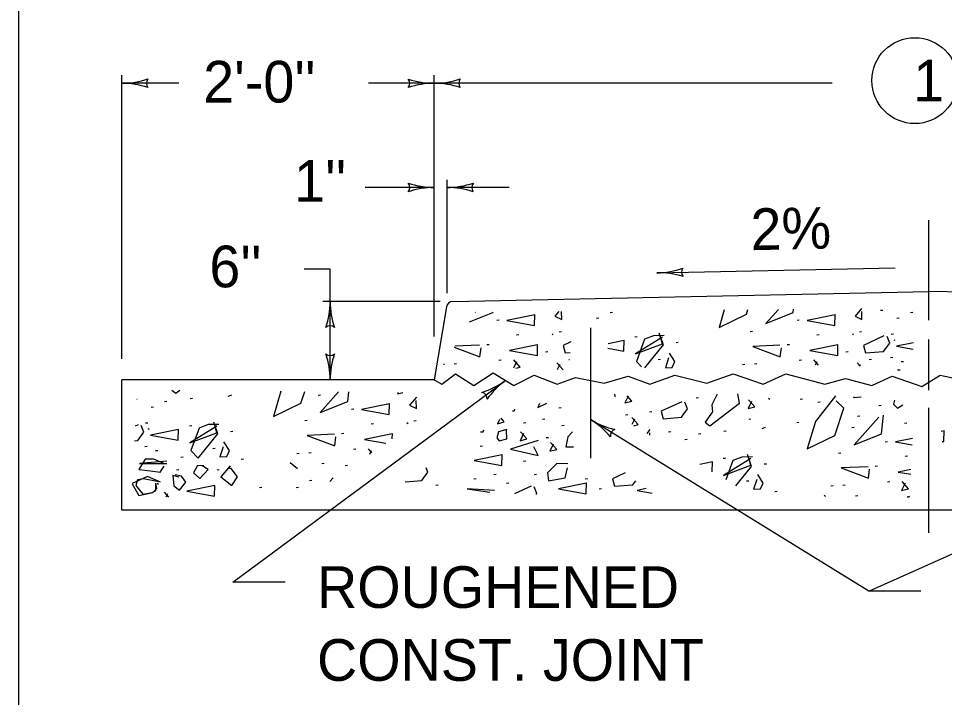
# Model space of a CAD drawing. Extents: x 997.6 to 1037, y 998.9 to 1022.8.
# Drawn here: x 1026 to 1030.447, y 1008.892 to 1012.152 of the extents above; entities that cross this region are included whole.
import ezdxf

# ---------------------------------------------------------------- set-up
doc = ezdxf.new("R2010")
doc.units = 0
doc.layers.add('Level 1', color=7, linetype='Continuous')

msp = doc.modelspace()

# ---------------------------------------------------------------- linework, layer by layer
at = {"layer": 'Level 1'}
for p, q in [((1026, 1021.5), (1026, 1011)), ((1026.4964, 1010.5184), (1026.4964, 1011.8801)), ((1027.9964, 1010.6248), (1027.9964, 1011.8801)), ((1026.7695, 1011.841), (1026.4964, 1011.841)), ((1027.9964, 1011.841), (1027.6811, 1011.841)), ((1029.907, 1011.841), (1027.9964, 1011.841)), ((1028.0589, 1010.8325), (1028.0589, 1011.377)), ((1027.9964, 1011.341), (1027.6642, 1011.341)), ((1028.3564, 1011.341), (1028.0589, 1011.341)), ((1030.3714, 1010.7032), (1030.3714, 1011.1831)), ((1026, 1011), (1026, 1004.2304)), ((1027.4964, 1010.9478), (1027.3714, 1010.9478)), ((1027.4964, 1010.4165), (1027.4964, 1010.9478)), ((1029.0656, 1010.9308), (1030.2103, 1010.9547)), ((1028.0848, 1010.7933), (1030.3714, 1010.841)), ((1032.658, 1010.7933), (1030.3714, 1010.841)), ((1028.0242, 1010.7933), (1027.4612, 1010.7933)), ((1028.0547, 1010.7673), (1027.9964, 1010.4165)), ((1028.7464, 1010.6665), (1028.7464, 1010.0415)), ((1030.3714, 1010.3673), (1030.3714, 1010.6108)), ((1026.4964, 1009.7915), (1026.4964, 1010.4165)), ((1027.9964, 1010.4165), (1026.4964, 1010.4165)), ((1027.0298, 1009.4456), (1028.338, 1010.4146)), ((1030.083, 1009.4017), (1031.9964, 1010.2571)), ((1030.3714, 1009.6818), (1030.3714, 1010.2825)), ((1030.083, 1009.4017), (1028.7464, 1010.2269)), ((1034.2464, 1009.7915), (1026.4964, 1009.7915)), ((1027.2798, 1009.4456), (1027.0298, 1009.4456)), ((1030.333, 1009.4017), (1030.083, 1009.4017))]:
    msp.add_line(p, q, dxfattribs=at)
for points in [[(1028.1663, 1010.696), (1028.2783, 1010.7408)], [(1028.1947, 1010.742), (1028.1927, 1010.7397)], [(1028.2783, 1010.7408), (1028.2785, 1010.7427)], [(1028.5944, 1010.7453), (1028.575, 1010.7228)], [(1028.6083, 1010.7062), (1028.6069, 1010.745)], [(1028.8519, 1010.7403), (1028.8408, 1010.739)], [(1029.3885, 1010.7528), (1029.3638, 1010.6688)], [(1029.4955, 1010.7325), (1029.5027, 1010.754)], [(1029.6488, 1010.7555), (1029.5884, 1010.6882)], [(1029.5884, 1010.6882), (1029.7203, 1010.7408)], [(1029.7203, 1010.7408), (1029.7218, 1010.7563)], [(1030.0486, 1010.7596), (1030.017, 1010.7228)], [(1030.0503, 1010.7062), (1030.0489, 1010.745)], [(1030.1509, 1010.7506), (1030.1398, 1010.7492)], [(1030.2939, 1010.7403), (1030.2828, 1010.739)], [(1028.3073, 1010.7029), (1028.2963, 1010.7015)], [(1028.4793, 1010.7298), (1028.3448, 1010.702), (1028.4779, 1010.6784), (1028.4793, 1010.7312)], [(1028.575, 1010.7228), (1028.6083, 1010.7062)], [(1028.7873, 1010.7132), (1028.7761, 1010.7118)], [(1029.3638, 1010.6688), (1029.4955, 1010.7325)], [(1029.7493, 1010.7029), (1029.7383, 1010.7015)], [(1029.9213, 1010.7298), (1029.7868, 1010.702), (1029.9199, 1010.6784), (1029.9213, 1010.7312)], [(1030.017, 1010.7228), (1030.0503, 1010.7062)], [(1030.2293, 1010.7132), (1030.2181, 1010.7118)], [(1028.6068, 1010.6471), (1028.5958, 1010.6457)], [(1029.5248, 1010.6485), (1029.5137, 1010.6471)], [(1030.0488, 1010.6471), (1030.0378, 1010.6457)], [(1028.4027, 1010.6335), (1028.3916, 1010.6321)], [(1028.5681, 1010.6374), (1028.5625, 1010.6333)], [(1028.9082, 1010.6058), (1028.831, 1010.59)], [(1028.9068, 1010.5546), (1028.9082, 1010.6073)], [(1028.971, 1010.6233), (1028.9599, 1010.6218)], [(1029.0923, 1010.6222), (1028.962, 1010.5417), (1029.0923, 1010.5903), (1029.0771, 1010.6416)], [(1029.0063, 1010.6124), (1028.9675, 1010.5043)], [(1029.0493, 1010.6291), (1029.0063, 1010.6124)], [(1029.1007, 1010.6305), (1029.0493, 1010.6291)], [(1029.0965, 1010.5847), (1029.0798, 1010.6318)], [(1029.8447, 1010.6335), (1029.8336, 1010.6321)], [(1030.0101, 1010.6374), (1030.0045, 1010.6333)], [(1030.1557, 1010.6283), (1030.0573, 1010.5825), (1030.0669, 1010.5465), (1030.1543, 1010.5534), (1030.1834, 1010.5937), (1030.1709, 1010.6255)], [(1030.202, 1010.6369), (1030.1909, 1010.6355)], [(1030.2098, 1010.6055), (1030.2043, 1010.6083)], [(1028.0927, 1010.5745), (1028.2158, 1010.5278)], [(1028.2144, 1010.5833), (1028.0949, 1010.5783)], [(1028.2158, 1010.5278), (1028.2213, 1010.5708)], [(1028.2598, 1010.5858), (1028.2486, 1010.5844)], [(1028.4929, 1010.5854), (1028.3584, 1010.5577), (1028.4916, 1010.5342), (1028.4929, 1010.5868)], [(1028.6529, 1010.6001), (1028.6153, 1010.5825)], [(1028.6153, 1010.5825), (1028.6249, 1010.5465)], [(1028.8298, 1010.5683), (1028.9068, 1010.5546)], [(1029.0079, 1010.4753), (1029.0965, 1010.5847)], [(1029.1684, 1010.596), (1029.1573, 1010.5947)], [(1029.6564, 1010.5833), (1029.526, 1010.5778), (1029.6578, 1010.5278), (1029.6633, 1010.5708)], [(1029.7018, 1010.5858), (1029.6906, 1010.5844)], [(1029.9349, 1010.5854), (1029.8004, 1010.5577), (1029.9336, 1010.5342), (1029.9349, 1010.5868)], [(1030.2985, 1010.5953), (1030.2156, 1010.5782)], [(1030.2156, 1010.5782), (1030.2964, 1010.5639)], [(1028.4083, 1010.4777), (1028.3778, 1010.5123)], [(1028.5422, 1010.5518), (1028.5311, 1010.5504)], [(1028.6249, 1010.5465), (1028.6486, 1010.5484)], [(1028.6457, 1010.5133), (1028.6434, 1010.513)], [(1029.0833, 1010.5143), (1029.0723, 1010.513)], [(1029.1215, 1010.5223), (1029.1063, 1010.4751), (1029.1395, 1010.4765), (1029.152, 1010.5043), (1029.1257, 1010.5458)], [(1029.8417, 1010.4874), (1029.8198, 1010.5123)], [(1029.9842, 1010.5518), (1029.9731, 1010.5504)], [(1030.0965, 1010.5143), (1030.0854, 1010.513)], [(1030.1986, 1010.5246), (1030.1875, 1010.5232)], [(1028.0453, 1010.4905), (1028.0415, 1010.4901)], [(1028.1032, 1010.4939), (1028.0921, 1010.4926)], [(1028.3176, 1010.5109), (1028.3065, 1010.5096)], [(1028.3916, 1010.504), (1028.3767, 1010.4729)], [(1028.3877, 1010.4726), (1028.4083, 1010.4777)], [(1028.6153, 1010.4648), (1028.5853, 1010.4988)], [(1028.5992, 1010.4904), (1028.5874, 1010.4658)], [(1028.9675, 1010.5043), (1028.9918, 1010.4791)], [(1029.4873, 1010.4905), (1029.4762, 1010.4892)], [(1029.5452, 1010.4939), (1029.5341, 1010.4926)], [(1029.7596, 1010.5109), (1029.7485, 1010.5096)], [(1029.8336, 1010.504), (1029.8253, 1010.4869)], [(1030.0422, 1010.4819), (1030.0273, 1010.4988)], [(1030.0412, 1010.4904), (1030.0373, 1010.4824)], [(1030.2497, 1010.5042), (1030.2385, 1010.5028)], [(1027.9964, 1010.4165), (1028.0321, 1010.3957), (1028.098, 1010.4451), (1028.1858, 1010.3902), (1028.2792, 1010.4506), (1028.378, 1010.3902), (1028.4769, 1010.4396), (1028.5868, 1010.3957), (1028.6746, 1010.4286), (1028.8118, 1010.4012), (1028.9272, 1010.4341), (1029.0315, 1010.3957), (1029.1523, 1010.4396), (1029.3061, 1010.4012), (1029.4324, 1010.4451), (1029.5752, 1010.3957), (1029.685, 1010.4451), (1029.8718, 1010.3957), (1029.9706, 1010.4231), (1030.0969, 1010.3902), (1030.1958, 1010.4341), (1030.3385, 1010.3847), (1030.4263, 1010.4396), (1030.6296, 1010.3957)], [(1030.2306, 1010.464), (1030.221, 1010.464)], [(1030.2333, 1010.4628), (1030.2306, 1010.464)], [(1026.7362, 1010.3673), (1026.756, 1010.3524)], [(1026.756, 1010.3524), (1026.7752, 1010.3669)], [(1027.0223, 1010.3442), (1027.0057, 1010.3372)], [(1027.2599, 1010.362), (1027.2243, 1010.2415)], [(1027.3561, 1010.3053), (1027.3748, 1010.3608)], [(1027.45, 1010.3438), (1027.4389, 1010.3423)], [(1027.5371, 1010.3592), (1027.449, 1010.2609)], [(1027.5808, 1010.3136), (1027.5857, 1010.3587)], [(1027.8236, 1010.3563), (1027.8205, 1010.3498)], [(1027.8205, 1010.3498), (1027.8457, 1010.3561)], [(1027.9109, 1010.3344), (1027.8776, 1010.2956), (1027.9109, 1010.2789), (1027.9095, 1010.3178)], [(1028.8629, 1010.3347), (1028.8657, 1010.3365)], [(1028.8657, 1010.3365), (1028.8632, 1010.3484)], [(1028.9268, 1010.3388), (1028.9111, 1010.3061)], [(1028.9444, 1010.3144), (1028.9223, 1010.3395)], [(1029.3547, 1010.3478), (1029.3289, 1010.2977)], [(1029.4621, 1010.3047), (1029.4544, 1010.3496)], [(1029.9226, 1010.3408), (1029.8264, 1010.2173)], [(1030.0097, 1010.3367), (1030.0109, 1010.3322)], [(1030.0109, 1010.3322), (1030.0468, 1010.335)], [(1026.5695, 1010.3233), (1026.5676, 1010.323)], [(1026.7125, 1010.3131), (1026.7013, 1010.3118)], [(1026.835, 1010.3267), (1026.8239, 1010.3253)], [(1027.2243, 1010.2415), (1027.3561, 1010.3053)], [(1027.449, 1010.2609), (1027.5808, 1010.3136)], [(1027.7819, 1010.3025), (1027.6473, 1010.2748), (1027.7805, 1010.2512), (1027.7819, 1010.3039)], [(1028.4943, 1010.2846), (1028.5375, 1010.3045)], [(1028.5019, 1010.3035), (1028.4943, 1010.2846)], [(1028.9111, 1010.3061), (1028.9444, 1010.3144)], [(1029.1852, 1010.3119), (1029.0867, 1010.2662), (1029.0964, 1010.2301), (1029.1838, 1010.237), (1029.2129, 1010.2773), (1029.2004, 1010.3091)], [(1029.2655, 1010.3307), (1029.2544, 1010.3293)], [(1029.3193, 1010.1964), (1029.4621, 1010.3047)], [(1029.3289, 1010.2977), (1029.3331, 1010.263)], [(1029.5199, 1010.3136), (1029.5033, 1010.2789), (1029.5366, 1010.2872), (1029.5061, 1010.3218)], [(1029.6078, 1010.3227), (1029.6008, 1010.3282)], [(1029.7648, 1010.3238), (1029.7537, 1010.3225)], [(1029.8498, 1010.3103), (1029.8388, 1010.3088)], [(1029.9638, 1010.2811), (1029.9263, 1010.3158)], [(1030.1426, 1010.2933), (1030.1315, 1010.2918)], [(1030.2068, 1010.3193), (1030.2009, 1010.3005)], [(1030.2009, 1010.3005), (1030.2203, 1010.2811)], [(1030.2203, 1010.2811), (1030.2459, 1010.2973)], [(1026.6478, 1010.2859), (1026.6367, 1010.2845)], [(1027.6099, 1010.2757), (1027.5988, 1010.2743)], [(1028.3719, 1010.2685), (1028.382, 1010.2679)], [(1028.382, 1010.2679), (1028.3833, 1010.2759)], [(1028.6061, 1010.2821), (1028.595, 1010.2807)], [(1028.9252, 1010.249), (1028.9141, 1010.2476)], [(1029.0409, 1010.2626), (1029.0298, 1010.2613)], [(1029.3331, 1010.263), (1029.297, 1010.2131)], [(1029.9193, 1010.1493), (1029.9638, 1010.2811)], [(1030.1316, 1010.2381), (1030.0123, 1010.1049), (1030.1441, 1010.1576), (1030.1538, 1010.2478)], [(1026.5743, 1010.2011), (1026.5608, 1010.1948)], [(1026.6206, 1010.2097), (1026.6095, 1010.2083)], [(1026.9529, 1010.1949), (1026.8226, 1010.1144), (1026.9529, 1010.163), (1026.9377, 1010.2143)], [(1026.9613, 1010.2033), (1026.9099, 1010.2018), (1026.8669, 1010.1852), (1026.8281, 1010.077), (1026.8628, 1010.0409), (1026.9571, 1010.1574), (1026.9404, 1010.2046)], [(1027.3853, 1010.2213), (1027.3743, 1010.2198)], [(1027.7053, 1010.2063), (1027.6942, 1010.2048)], [(1027.8707, 1010.2102), (1027.8651, 1010.206)], [(1027.9094, 1010.2198), (1027.8983, 1010.2184)], [(1028.3091, 1010.2268), (1028.2993, 1010.2065)], [(1028.2993, 1010.2065), (1028.3326, 1010.2148)], [(1028.3326, 1010.2148), (1028.3173, 1010.2323)], [(1028.4359, 1010.2106), (1028.4248, 1010.2093)], [(1028.5278, 1010.2277), (1028.5167, 1010.2263)], [(1028.975, 1010.2021), (1028.9445, 1010.2368)], [(1028.9583, 1010.2285), (1028.9456, 1010.2018)], [(1028.954, 1010.1968), (1028.975, 1010.2021)], [(1029.297, 1010.2131), (1029.3193, 1010.1964)], [(1029.5173, 1010.2286), (1029.5063, 1010.2272)], [(1029.7478, 1010.2116), (1029.7367, 1010.2102)], [(1029.8264, 1010.2173), (1029.7876, 1010.0855)], [(1030.0405, 1010.2422), (1030.0293, 1010.2408)], [(1030.2651, 1010.2082), (1030.254, 1010.2068)], [(1026.5729, 1010.1262), (1026.602, 1010.1664)], [(1026.602, 1010.1664), (1026.5895, 1010.1983)], [(1026.6284, 1010.1783), (1026.6228, 1010.181)], [(1026.7688, 1010.1786), (1026.6342, 1010.1509), (1026.7673, 1010.1273), (1026.7688, 1010.18)], [(1026.8316, 1010.196), (1026.8205, 1010.1946)], [(1027.029, 1010.1688), (1027.0178, 1010.1674)], [(1027.517, 1010.1561), (1027.3866, 1010.1505), (1027.5184, 1010.1006), (1027.5239, 1010.1436)], [(1027.5623, 1010.1586), (1027.5512, 1010.1572)], [(1027.7955, 1010.1582), (1027.661, 1010.1304)], [(1027.7948, 1010.1335), (1027.7955, 1010.1596)], [(1028.2183, 1010.1667), (1028.2308, 1010.1667)], [(1028.2308, 1010.1667), (1028.2348, 1010.1775)], [(1028.3446, 1010.1778), (1028.3043, 1010.1681), (1028.2974, 1010.139), (1028.3085, 1010.1237), (1028.3446, 1010.1334), (1028.3432, 1010.175)], [(1028.4248, 1010.1594), (1028.4082, 1010.1248), (1028.4415, 1010.1331), (1028.411, 1010.1678)], [(1028.6197, 1010.197), (1028.6086, 1010.1956)], [(1028.6609, 1010.1669), (1028.6386, 1010.1431)], [(1029.0322, 1010.1784), (1029.0165, 1010.1601)], [(1029.0312, 1010.1515), (1029.0308, 1010.1618)], [(1029.1328, 1010.1673), (1029.1217, 1010.1659)], [(1029.2758, 1010.1571), (1029.2646, 1010.1558)], [(1029.3983, 1010.1707), (1029.3872, 1010.1693)], [(1029.5855, 1010.1882), (1029.5689, 1010.1812)], [(1030.0133, 1010.1878), (1030.0022, 1010.1863)], [(1030.4442, 1010.1718), (1030.431, 1010.169)], [(1030.4428, 1010.1205), (1030.4442, 1010.1732)], [(1026.5572, 1010.1248), (1026.5729, 1010.1262)], [(1026.9821, 1010.095), (1026.9668, 1010.0478), (1027.0001, 1010.0493), (1027.0126, 1010.077), (1026.9863, 1010.1186)], [(1027.661, 1010.1304), (1027.7636, 1010.1123)], [(1028.4958, 1010.1251), (1028.3626, 1010.0848), (1028.4958, 1010.0543), (1028.4749, 1010.096)], [(1028.5448, 1010.1392), (1028.5338, 1010.1378)], [(1028.5678, 1010.1084), (1028.5512, 1010.0738), (1028.5844, 1010.0821), (1028.5539, 1010.1168)], [(1028.6386, 1010.1431), (1028.6289, 1010.0946)], [(1029.2111, 1010.1299), (1029.1999, 1010.1285)], [(1029.7876, 1010.0855), (1029.9193, 1010.1493)], [(1030.1732, 1010.1197), (1030.1621, 1010.1183)], [(1030.293, 1010.1358), (1030.2106, 1010.1188)], [(1030.2106, 1010.1188), (1030.2914, 1010.1045)], [(1030.4358, 1010.1217), (1030.4428, 1010.1205)], [(1026.6172, 1010.0973), (1026.6061, 1010.0959)], [(1026.6683, 1010.0769), (1026.6571, 1010.0755)], [(1026.9439, 1010.0871), (1026.9328, 1010.0858)], [(1027.6202, 1010.0837), (1027.6091, 1010.0823)], [(1027.6965, 1010.0667), (1027.6803, 1010.0851)], [(1027.6942, 1010.0768), (1027.6858, 1010.0593)], [(1028.2283, 1010.0983), (1028.2172, 1010.0969)], [(1028.6289, 1010.0946), (1028.6656, 1010.0946)], [(1026.6978, 1010.0146), (1026.6492, 1010.0368), (1026.6076, 1010.0368), (1026.5784, 1009.9868), (1026.6339, 1009.9799), (1026.6797, 1009.9743), (1026.6991, 1010.0021)], [(1026.713, 1010.0271), (1026.5813, 1010.016), (1026.7116, 1010.016)], [(1026.7908, 1010.0463), (1026.7797, 1010.0448)], [(1027.08, 1010.0361), (1027.0689, 1010.0347)], [(1027.3479, 1010.0633), (1027.3368, 1010.0619)], [(1027.4058, 1010.0667), (1027.3947, 1010.0653)], [(1028.322, 1010.0571), (1028.1874, 1010.0293), (1028.3206, 1010.0058), (1028.322, 1010.0585)], [(1028.4359, 1010.0268), (1028.4248, 1010.0254)], [(1029.332, 1010.0226), (1029.2717, 1010.0103)], [(1029.3308, 1009.9755), (1029.332, 1010.024)], [(1029.3948, 1010.04), (1029.3838, 1010.0386)], [(1029.5162, 1010.0389), (1029.3858, 1009.9584), (1029.5162, 1010.007), (1029.5009, 1010.0583)], [(1029.4302, 1010.0292), (1029.397, 1009.9366)], [(1029.4732, 1010.0458), (1029.4302, 1010.0292)], [(1029.5245, 1010.0473), (1029.4732, 1010.0458)], [(1029.5203, 1010.0014), (1029.5037, 1010.0486)], [(1029.9486, 1010.0653), (1029.9375, 1010.0638)], [(1030.2685, 1010.0503), (1030.2574, 1010.0488)], [(1026.7703, 1009.985), (1026.7593, 1009.9836)], [(1026.8905, 1010.0049), (1026.86, 1010.0063), (1026.8406, 1009.9702), (1026.8711, 1009.9425), (1026.9099, 1009.9868), (1026.8822, 1010.0035)], [(1026.9643, 1009.985), (1026.9533, 1009.9836)], [(1027.0168, 1010.0035), (1026.9723, 1009.9508), (1027.0237, 1009.9092), (1027.0514, 1009.9508), (1027.0209, 1009.991), (1027.0057, 1009.991)], [(1027.3394, 1009.9896), (1027.3048, 1010.0188)], [(1027.467, 1010.0157), (1027.4559, 1010.0143)], [(1027.5793, 1010.0054), (1027.5683, 1010.004)], [(1027.9658, 1009.9734), (1027.9578, 1009.9939)], [(1028.6386, 1010.0142), (1028.5845, 1010.0155), (1028.5402, 1009.9712), (1028.5443, 1009.9323), (1028.6248, 1009.9462), (1028.6358, 1009.9948)], [(1029.445, 1009.9083), (1029.5203, 1010.0014)], [(1029.5923, 1010.0128), (1029.5811, 1010.0114)], [(1030.0803, 1010.0001), (1029.9498, 1009.9945), (1030.0817, 1009.9446), (1030.0872, 1009.9876)], [(1030.1256, 1010.0026), (1030.1144, 1010.0012)], [(1030.2857, 1009.9872), (1030.2243, 1009.9744)], [(1026.6201, 1009.9522), (1026.5463, 1009.9194)], [(1026.6742, 1009.9272), (1026.6007, 1009.9411), (1026.5715, 1009.9369), (1026.5632, 1009.9092), (1026.5965, 1009.8676), (1026.6423, 1009.8759), (1026.6589, 1009.8856), (1026.6589, 1009.9203)], [(1026.6825, 1009.9258), (1026.6201, 1009.9522)], [(1026.7713, 1009.9494), (1026.7408, 1009.9578), (1026.7463, 1009.9078), (1026.7727, 1009.887), (1026.8032, 1009.9258), (1026.7823, 1009.9549), (1026.7518, 1009.9605)], [(1027.4092, 1009.9339), (1027.3981, 1009.9326)], [(1027.5114, 1009.9467), (1027.4951, 1009.9295)], [(1027.9366, 1009.9332), (1027.9658, 1009.9734)], [(1028.1977, 1009.9418), (1028.1866, 1009.9403)], [(1028.293, 1009.9622), (1028.2818, 1009.9608)], [(1028.487, 1009.9622), (1028.4758, 1009.9608)], [(1028.732, 1009.9418), (1028.7209, 1009.9403)], [(1028.9128, 1009.9699), (1028.8527, 1009.9418)], [(1028.8527, 1009.9418), (1028.8623, 1009.9058)], [(1029.5453, 1009.939), (1029.5301, 1009.8918), (1029.5633, 1009.8933), (1029.5758, 1009.921), (1029.5495, 1009.9626)], [(1030.2243, 1009.9744), (1030.2845, 1009.9638)], [(1026.5463, 1009.9173), (1026.5784, 1009.862)], [(1026.645, 1009.8759), (1026.6644, 1009.8953)], [(1026.6644, 1009.8953), (1026.6589, 1009.9203)], [(1026.6658, 1009.9203), (1026.6714, 1009.9161)], [(1026.9423, 1009.9098), (1026.8078, 1009.882), (1026.9409, 1009.8584), (1026.9423, 1009.9112)], [(1027.1685, 1009.8999), (1027.1574, 1009.8985)], [(1027.3445, 1009.8999), (1027.3334, 1009.8985)], [(1027.8567, 1009.9269), (1027.9366, 1009.9332)], [(1028.0149, 1009.9111), (1028.0038, 1009.9098)], [(1028.2849, 1009.8852), (1028.1546, 1009.8935), (1028.2628, 1009.8783)], [(1028.3543, 1009.9213), (1028.3432, 1009.9199)], [(1028.4611, 1009.9059), (1028.3816, 1009.869)], [(1028.4888, 1009.8713), (1028.4763, 1009.9032)], [(1028.727, 1009.921), (1028.5924, 1009.8933), (1028.7256, 1009.8697), (1028.727, 1009.9223)], [(1028.8001, 1009.8941), (1028.789, 1009.8928)], [(1028.8623, 1009.9058), (1028.9498, 1009.9128)], [(1028.9498, 1009.9128), (1028.9638, 1009.9322)], [(1029.0134, 1009.8953), (1028.9703, 1009.8864)], [(1029.5072, 1009.9311), (1029.4961, 1009.9298)], [(1029.9112, 1009.9073), (1029.9, 1009.9059)], [(1029.969, 1009.9107), (1029.9579, 1009.9093)], [(1030.1834, 1009.9277), (1030.1723, 1009.9263)], [(1030.2574, 1009.9208), (1030.2408, 1009.8861), (1030.2741, 1009.8944), (1030.2436, 1009.9291)], [(1026.5784, 1009.862), (1026.645, 1009.8759)], [(1026.7223, 1009.8536), (1026.7012, 1009.8775)], [(1026.715, 1009.8692), (1026.7076, 1009.8536)], [(1028.4848, 1009.8658), (1028.4888, 1009.8713)], [(1028.9703, 1009.8864), (1029.0428, 1009.8736)], [(1029.6433, 1009.8801), (1029.6322, 1009.8787)], [(1029.8745, 1009.8573), (1029.868, 1009.8628)], [(1030.0303, 1009.8597), (1030.0192, 1009.8583)], [(1030.2793, 1009.8575), (1030.2667, 1009.8538)], [(1030.2686, 1009.8538), (1030.2793, 1009.8567)]]:
    msp.add_lwpolyline(points, dxfattribs=at)
msp.add_circle((1030.3039, 1011.8538), 0.2062, dxfattribs=at)
for centre, radius, start, end in [((1026.4964, 1012.2316), 0.3906, 270, 288.6688), ((1026.645, 1011.841), 0.0312, 138.7746, 220.8913), ((1027.8479, 1011.841), 0.0312, 318.7746, 40.8913), ((1027.9964, 1012.2316), 0.3906, 251.3472, 269.9939), ((1027.9964, 1012.2316), 0.3906, 270, 288.6688), ((1028.145, 1011.841), 0.0312, 138.7746, 220.8913), ((1026.4964, 1012.2316), 0.3906, 269.9878, 270), ((1026.4964, 1011.4504), 0.3906, 71.3472, 89.9939), ((1027.9964, 1011.4504), 0.3906, 90, 108.6688), ((1027.9964, 1012.2316), 0.3906, 269.9878, 270), ((1027.9964, 1011.4504), 0.3906, 89.9878, 90), ((1027.9964, 1011.4504), 0.3906, 71.3472, 89.9939), ((1027.8479, 1011.341), 0.0312, 318.7746, 40.8913), ((1027.9964, 1011.7316), 0.3906, 251.3472, 269.9939), ((1028.0589, 1011.7316), 0.3906, 270, 288.6688), ((1028.2075, 1011.341), 0.0312, 138.7746, 220.8913), ((1027.9964, 1010.9504), 0.3906, 90, 108.6688), ((1027.9964, 1010.9504), 0.3906, 89.9878, 90), ((1028.0589, 1011.7316), 0.3906, 269.9878, 270), ((1028.0589, 1010.9504), 0.3906, 71.3472, 89.9939), ((1029.0574, 1011.3213), 0.3906, 271.1847, 271.1969), ((1029.0574, 1011.3213), 0.3906, 271.1969, 289.8657), ((1029.0737, 1010.5402), 0.3906, 72.544, 91.1908), ((1029.2141, 1010.9338), 0.0312, 139.9715, 222.0882), ((1027.1058, 1010.7933), 0.3906, 341.3472, 359.9939), ((1027.887, 1010.7933), 0.3906, 179.9878, 180), ((1027.887, 1010.7933), 0.3906, 180, 198.6688), ((1028.0855, 1010.7621), 0.0313, 91.1937, 170.5701), ((1027.4964, 1010.6448), 0.0312, 48.7746, 130.8913), ((1027.4965, 1010.565), 0.0312, 228.7746, 310.8913), ((1027.1058, 1010.4165), 0.3906, 0, 18.6688), ((1027.887, 1010.4165), 0.3906, 161.3472, 179.9939), ((1027.1058, 1010.4165), 0.3906, 359.9878, 0), ((1028.1055, 1010.7285), 0.3906, 287.8739, 306.5207), ((1028.5705, 1010.1007), 0.3906, 126.5268, 145.1955), ((1028.5705, 1010.1007), 0.3906, 126.5145, 126.5268), ((1028.2186, 1010.3262), 0.0312, 355.3014, 77.4181), ((1028.9516, 1010.5593), 0.3906, 238.2952, 238.3075), ((1028.9516, 1010.5593), 0.3906, 238.3075, 256.9763), ((1028.5412, 1009.8945), 0.3906, 39.6546, 58.3014), ((1028.8728, 1010.1488), 0.0312, 107.0821, 189.1988)]:
    msp.add_arc(centre, radius, start, end, dxfattribs=at)

# ---------------------------------------------------------------- texts
for s, p in [("2'-0''", (1026.8868, 1011.7486)), ('1', (1030.2961, 1011.7538)), ("1''", (1027.3232, 1011.2719)), ("6''", (1026.9164, 1010.8614)), ('ROUGHENED', (1027.4335, 1009.3219)), ('CONST. JOINT', (1027.4335, 1008.9719))]:
    msp.add_text(s, height=0.2, dxfattribs=at).set_placement(p)
msp.add_text('2%', height=0.2, rotation=1.1942, dxfattribs=at).set_placement((1029.5173, 1011.0393))

doc.saveas('drawing.dxf')
